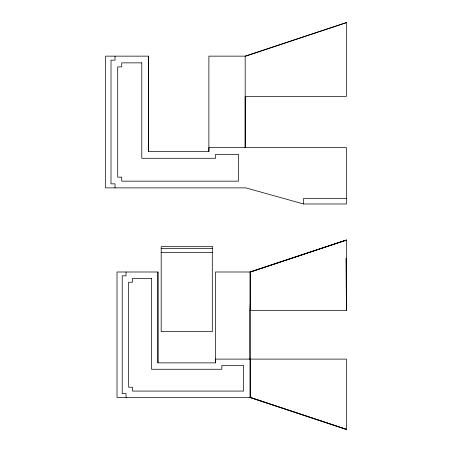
<?xml version="1.0" encoding="UTF-8"?>
<svg xmlns="http://www.w3.org/2000/svg" width="452" height="452" viewBox="0 0 452 452"><rect width="100%" height="100%" fill="white"/><g stroke="black" fill="none" stroke-linecap="round" stroke-linejoin="round"><path stroke-width="0.68" d="M148.499 151.573L148.499 56.144L105.542 56.15L105.542 187.874L245.809 187.874L303.518 203.976L346.458 203.976L346.447 147.618L208.88 147.618L208.88 151.573L148.499 151.573L148.499 56.144M157.929 362.883L157.929 271.997L117.017 272.002L117.017 397.449L250.6 397.449L346.447 429.4L346.447 359.114L215.434 359.114L215.434 362.883L157.929 362.883L157.929 271.997M208.88 151.573L208.886 56.144L245.809 56.144L346.447 22.6L346.447 96.4L245.182 96.4L245.182 147.618L245.182 56.144L346.447 22.6M215.434 362.883L215.434 271.997L250.6 271.997L346.447 240.052L346.447 310.338L250.007 310.338L250.007 359.114M250.007 310.338L250.6 297.557M250.007 271.997L346.447 240.052L250.007 271.997L250.007 397.449L346.447 429.4L250.007 397.449M346.458 198.518L303.518 198.518L303.518 203.976M161.178 248.594L212.293 248.594M161.178 252.431L212.293 252.431M346.006 258.324L346.447 310.338M250.6 271.997L250.6 310.338M250.6 359.114L250.6 397.449M126.046 272.002L126.046 275.833L122.215 275.833L122.215 393.619L126.046 393.619L126.046 397.449M115.028 56.15L115.028 60.172L111 60.172L111 183.845L115.028 183.845L115.028 187.874M141.792 62.856L121.735 62.856L121.735 66.885L117.712 66.885L117.712 177.139L121.735 177.139L121.735 181.162L238.475 181.162L238.475 154.324L215.593 154.324L215.593 158.279L141.792 158.279L141.792 62.856M212.293 246.679L161.178 246.679L161.178 331.661L212.293 331.661L212.293 246.679M151.539 278.387L132.436 278.392L132.436 282.223L128.605 282.223L128.605 387.228L132.436 387.228L132.436 391.065L243.617 391.065L243.617 365.504L221.825 365.504L221.825 369.267L151.539 369.267L151.539 278.387"/></g></svg>
